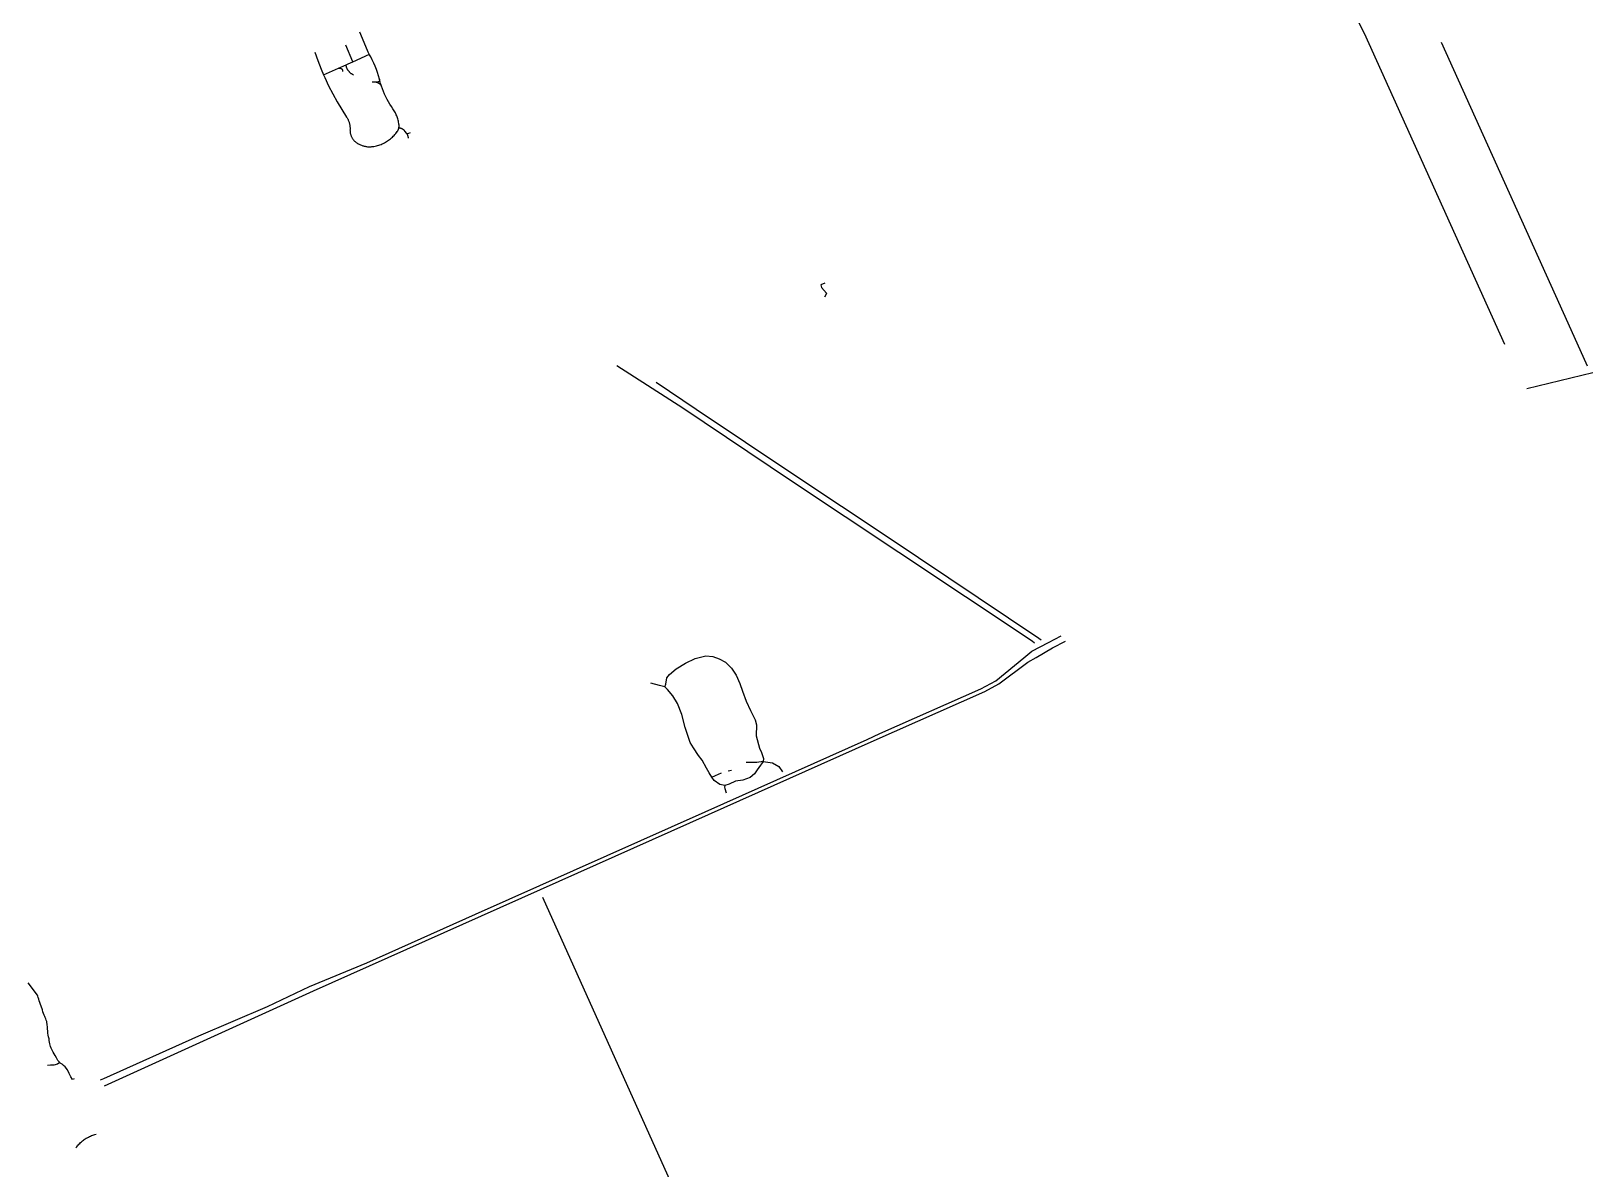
# Model space of a CAD drawing. Header units: inches. Extents: x 327545 to 344127, y 4677187 to 4689491.
# Drawn here: x 330320 to 332534, y 4683436 to 4685050 of the extents above; entities that cross this region are included whole.
import ezdxf

# ---------------------------------------------------------------- set-up
doc = ezdxf.new("R2010")
doc.units = ezdxf.units.IN
doc.header["$MEASUREMENT"] = 0
doc.layers.add('Trails', color=7, linetype='Continuous')

msp = doc.modelspace()

# ---------------------------------------------------------------- linework, layer by layer
at = {"layer": 'Trails'}
for p, q in [((330776.1099, 4685006.2362), (330766.4039, 4685029.5967)), ((332499.0771, 4684635.4627), (332319.8193, 4685033.6607)), ((330776.1099, 4685006.2362), (330799.5689, 4685016.828)), ((330734.7466, 4684987.5605), (330734.786, 4684987.5783)), ((330734.786, 4684987.5783), (330755.7344, 4684997.0365)), ((330755.7344, 4684997.0365), (330766.5576, 4685001.9233)), ((330814.1655, 4684981.3199), (330814.0894, 4684981.677)), ((332526.6639, 4684574.7368), (332499.0771, 4684635.4627)), ((332534.1143, 4684564.8693), (332440.6962, 4684542.6121)), ((331308.2112, 4684000.6032), (331313.0795, 4684001.7674)), ((331408.1939, 4683013.7236), (331045.6658, 4683821.0175))]:
    msp.add_line(p, q, dxfattribs=at)
for points in [[(332409.2243, 4684605.1019), (332210.6799, 4685046.478), (332201.7152, 4685063.819), (332181.4176, 4685087.9939)], [(330814.0894, 4684981.677), (330812.7588, 4684986.3421), (330811.2707, 4684990.9593), (330809.6268, 4684995.5234), (330807.829, 4685000.0291), (330805.8793, 4685004.4712), (330803.7801, 4685008.8446), (330801.5337, 4685013.1443), (330800.7308, 4685014.7309), (330799.8823, 4685016.2937), (330798.9888, 4685017.8311), (330798.0461, 4685020.0753), (330797.17, 4685022.3463), (330785.8851, 4685048.0633)], [(330722.1075, 4685020.1074), (330726.4533, 4685007.9421), (330731.1868, 4684995.9224), (330734.786, 4684987.5783)], [(330766.5576, 4685001.9233), (330769.7877, 4685003.3816), (330776.1099, 4685006.2362)], [(330734.786, 4684987.5783), (330736.3033, 4684984.0606), (330741.7973, 4684972.3689), (330747.6634, 4684960.8594), (330753.8954, 4684949.5438), (330760.4869, 4684938.4338), (330767.4313, 4684927.5408), (330767.9535, 4684926.7202), (330768.4478, 4684925.8825), (330768.9137, 4684925.0287), (330769.3507, 4684924.1597), (330769.7581, 4684923.2764), (330770.1356, 4684922.38), (330770.4828, 4684921.4714), (330770.7992, 4684920.5516), (330771.0846, 4684919.6217), (330771.3385, 4684918.6827), (330771.5606, 4684917.7358), (330771.7508, 4684916.7818), (330771.9089, 4684915.8221), (330772.0345, 4684914.8576), (330772.1277, 4684913.8893), (330772.1883, 4684912.9185), (330772.2161, 4684911.9462), (330772.2113, 4684910.9736), (330772.1693, 4684910.2125), (330772.1538, 4684909.4504), (330772.1648, 4684908.6882), (330772.2023, 4684907.9268), (330772.2662, 4684907.1673), (330772.3566, 4684906.4104), (330772.4732, 4684905.6571), (330772.6159, 4684904.9083), (330772.7846, 4684904.165), (330772.9791, 4684903.4279), (330773.199, 4684902.6981), (330773.4442, 4684901.9763), (330773.7144, 4684901.2636), (330774.0092, 4684900.5606), (330774.3283, 4684899.8684), (330774.6713, 4684899.1876), (330775.0377, 4684898.5192), (330775.4271, 4684897.8639), (330775.8392, 4684897.2226), (330776.2732, 4684896.596), (330776.7288, 4684895.9849), (330777.2054, 4684895.39), (330777.7024, 4684894.812), (330778.2192, 4684894.2517), (330778.7551, 4684893.7097), (330779.3096, 4684893.1866), (330779.882, 4684892.6832), (330780.4715, 4684892.1999), (330781.0775, 4684891.7375), (330781.6991, 4684891.2964), (330782.3358, 4684890.8772), (330782.9866, 4684890.4804), (330783.6509, 4684890.1065), (330784.3277, 4684889.7559), (330785.2914, 4684889.2409), (330786.2721, 4684888.7589), (330787.2686, 4684888.3106), (330788.2798, 4684887.8964), (330789.3045, 4684887.5169), (330790.3415, 4684887.1724), (330791.3896, 4684886.8634), (330792.4476, 4684886.5902), (330793.5142, 4684886.3531), (330794.5884, 4684886.1525), (330795.6687, 4684885.9885), (330796.754, 4684885.8613), (330797.843, 4684885.7712), (330798.9344, 4684885.7181), (330800.027, 4684885.7021), (330801.1195, 4684885.7233), (330802.2106, 4684885.7817), (330803.2991, 4684885.8771), (330804.3838, 4684886.0095), (330806.1077, 4684886.2798), (330807.8214, 4684886.6086), (330809.5229, 4684886.9957), (330811.2103, 4684887.4405), (330812.8815, 4684887.9425), (330814.5346, 4684888.5012), (330816.1677, 4684889.1159), (330817.7789, 4684889.7859), (330819.3664, 4684890.5104), (330820.9282, 4684891.2886), (330822.4626, 4684892.1195), (330823.9678, 4684893.0023), (330825.4421, 4684893.9358), (330826.8837, 4684894.9191), (330828.291, 4684895.9508), (330829.6622, 4684897.03), (330830.9959, 4684898.1552), (330832.2905, 4684899.3252), (330833.5445, 4684900.5387), (330834.7564, 4684901.7942), (330835.9248, 4684903.0902), (330837.0484, 4684904.4253), (330838.1258, 4684905.798), (330839.1558, 4684907.2065), (330839.429, 4684907.6084), (330839.6882, 4684908.0194), (330839.9329, 4684908.4392), (330840.163, 4684908.8673), (330840.3781, 4684909.303), (330840.5781, 4684909.7459), (330840.7626, 4684910.1955), (330840.9314, 4684910.6511), (330841.0843, 4684911.1124), (330841.2212, 4684911.5786), (330841.3419, 4684912.0493), (330841.427, 4684912.43)], [(330755.7344, 4684997.0365), (330755.8755, 4684997.092), (330756.0184, 4684997.1426), (330756.1629, 4684997.1881), (330756.309, 4684997.2286), (330756.4564, 4684997.264), (330756.6049, 4684997.2942), (330756.7545, 4684997.3193), (330756.9047, 4684997.3391), (330757.0556, 4684997.3537), (330757.2069, 4684997.3631), (330757.3584, 4684997.3671), (330757.51, 4684997.3659), (330757.6615, 4684997.3594), (330757.8126, 4684997.3477), (330757.9632, 4684997.3307), (330758.1132, 4684997.3085), (330758.2623, 4684997.281), (330758.4103, 4684997.2484), (330758.5571, 4684997.2107), (330758.7025, 4684997.1679), (330758.8463, 4684997.12), (330758.9884, 4684997.0672), (330759.1286, 4684997.0094), (330759.2667, 4684996.9469), (330759.4025, 4684996.8795), (330759.5358, 4684996.8075), (330759.6666, 4684996.7309), (330759.7947, 4684996.6497), (330759.9198, 4684996.5642), (330760.0419, 4684996.4743), (330760.1608, 4684996.3803), (330760.2764, 4684996.2822), (330760.3884, 4684996.1801), (330760.4969, 4684996.0742), (330760.6016, 4684995.9646), (330760.7024, 4684995.8514), (330760.7992, 4684995.7348), (330760.8919, 4684995.6148), (330760.9804, 4684995.4917), (330761.0645, 4684995.3657), (330761.1442, 4684995.2367), (330761.2194, 4684995.1051), (330761.2899, 4684994.9709), (330761.3558, 4684994.8344), (330761.4168, 4684994.6956), (330761.473, 4684994.5548), (330761.5242, 4684994.4122), (330761.5705, 4684994.2678), (330761.6117, 4684994.1219), (330761.6478, 4684993.9747), (330761.6787, 4684993.8263), (330761.7045, 4684993.6769), (330761.7251, 4684993.5267), (330761.7404, 4684993.3759), (330761.7504, 4684993.2247), (330761.7552, 4684993.0732), (330761.7548, 4684992.9216), (330761.749, 4684992.7701), (330761.738, 4684992.6189), (330761.7217, 4684992.4682), (330761.7002, 4684992.3182)], [(330777.3153, 4684987.4421), (330776.7441, 4684987.7055), (330776.1824, 4684987.9884), (330775.6308, 4684988.2906), (330775.0899, 4684988.6115), (330774.5604, 4684988.9509), (330774.0429, 4684989.3083), (330773.5381, 4684989.6834), (330773.0464, 4684990.0756), (330772.5686, 4684990.4845), (330772.1051, 4684990.9097), (330771.6566, 4684991.3506), (330771.2235, 4684991.8066), (330770.8064, 4684992.2774), (330770.4057, 4684992.7622), (330770.022, 4684993.2605), (330769.6557, 4684993.7718), (330769.3073, 4684994.2954), (330768.977, 4684994.8306), (330768.6655, 4684995.377), (330768.3729, 4684995.9337), (330768.0997, 4684996.5002), (330767.8462, 4684997.0758), (330767.6126, 4684997.6597), (330767.3993, 4684998.2514), (330767.2066, 4684998.8501), (330767.0346, 4684999.455), (330766.8835, 4685000.0656), (330766.7535, 4685000.6809), (330766.6449, 4685001.3004), (330766.5576, 4685001.9233)], [(330803.47, 4684977.6088), (330803.8798, 4684977.6973), (330804.2924, 4684977.7716), (330804.7074, 4684977.8315), (330805.1242, 4684977.8771), (330805.5423, 4684977.9083), (330805.9612, 4684977.925), (330806.3804, 4684977.9272), (330806.7995, 4684977.9149), (330807.2179, 4684977.8881), (330807.6351, 4684977.8469), (330808.0507, 4684977.7913), (330808.4641, 4684977.7214), (330808.8748, 4684977.6372), (330809.2824, 4684977.5389), (330809.6863, 4684977.4265), (330809.7061, 4684977.4206)], [(330814.1655, 4684981.3199), (330814.1819, 4684981.1993), (330814.1946, 4684981.0782), (330814.2031, 4684980.9567), (330814.2073, 4684980.8351), (330814.2073, 4684980.7133), (330814.2031, 4684980.5916), (330814.1946, 4684980.4702), (330814.1819, 4684980.3491), (330814.165, 4684980.2285), (330814.1439, 4684980.1086), (330814.1187, 4684979.9895), (330814.0894, 4684979.8714), (330814.0559, 4684979.7543), (330814.0184, 4684979.6385), (330813.9769, 4684979.524), (330813.9315, 4684979.4111), (330813.8821, 4684979.2998), (330813.8289, 4684979.1903), (330813.7719, 4684979.0827), (330813.7112, 4684978.9772), (330813.6469, 4684978.8738), (330813.5791, 4684978.7727), (330813.5077, 4684978.6741), (330813.433, 4684978.578), (330813.3549, 4684978.4845), (330813.2737, 4684978.3938), (330813.1894, 4684978.3061), (330813.102, 4684978.2212), (330813.0118, 4684978.1395), (330812.9188, 4684978.061), (330812.8231, 4684977.9857), (330812.7248, 4684977.9138), (330812.6241, 4684977.8454), (330812.5211, 4684977.7806), (330812.4159, 4684977.7193), (330812.3086, 4684977.6617), (330812.1994, 4684977.608), (330812.0883, 4684977.558), (330811.9757, 4684977.5119), (330811.8614, 4684977.4698), (330811.7458, 4684977.4317), (330811.6289, 4684977.3976), (330811.5109, 4684977.3676), (330811.392, 4684977.3417), (330811.2722, 4684977.32), (330811.1517, 4684977.3025), (330811.0307, 4684977.2892), (330810.9093, 4684977.28), (330810.7876, 4684977.2751), (330810.6659, 4684977.2745), (330810.5442, 4684977.2781), (330810.4227, 4684977.2859), (330810.3016, 4684977.2979), (330810.1809, 4684977.3141), (330810.0609, 4684977.3345), (330809.9417, 4684977.3591), (330809.8233, 4684977.3878), (330809.7061, 4684977.4206)], [(330809.7061, 4684977.4206), (330810.0861, 4684977.3003), (330810.4813, 4684977.1603), (330810.8714, 4684977.0068), (330811.256, 4684976.8398), (330811.6346, 4684976.6597), (330812.0067, 4684976.4666), (330812.372, 4684976.2607), (330812.7299, 4684976.0424), (330813.08, 4684975.8118), (330813.422, 4684975.5692), (330813.7554, 4684975.315), (330814.0798, 4684975.0494), (330814.3948, 4684974.7728), (330814.7001, 4684974.4854), (330814.9952, 4684974.1876), (330815.2799, 4684973.8799), (330815.5538, 4684973.5624), (330815.8166, 4684973.2357), (330816.0679, 4684972.9001), (330816.3074, 4684972.5561), (330816.535, 4684972.2039), (330816.7502, 4684971.8441), (330816.9528, 4684971.4771)], [(330814.0894, 4684981.677), (330814.1187, 4684981.5588), (330814.144, 4684981.4397), (330814.1655, 4684981.3199)], [(330816.9528, 4684971.4771), (330816.2538, 4684973.4795), (330815.6174, 4684975.5026), (330815.0442, 4684977.5446), (330814.5347, 4684979.6034), (330814.1655, 4684981.3199)], [(330841.427, 4684912.43), (330841.4463, 4684912.524), (330841.5341, 4684913.0019), (330841.6053, 4684913.4826), (330841.6599, 4684913.9654), (330841.6978, 4684914.4499), (330841.7188, 4684914.9354), (330841.7231, 4684915.4213), (330841.7105, 4684915.9071), (330841.6811, 4684916.3921), (330841.635, 4684916.8759), (330841.5721, 4684917.3577), (330841.3669, 4684918.9288), (330841.1082, 4684920.492), (330840.7964, 4684922.0454), (330840.4318, 4684923.5873), (330840.0148, 4684925.1159), (330839.546, 4684926.6293), (330839.0258, 4684928.1259), (330838.4549, 4684929.6039), (330837.834, 4684931.0616), (330837.1637, 4684932.4973), (330836.4448, 4684933.9092), (330835.6783, 4684935.2959), (330834.8649, 4684936.6556), (330834.0056, 4684937.9867), (330833.1015, 4684939.2879), (330830.8365, 4684942.6048), (330828.6841, 4684945.9958), (330826.6465, 4684949.4571), (330824.7261, 4684952.9847), (330822.9251, 4684956.5747), (330821.2454, 4684960.2231), (330819.689, 4684963.9257), (330818.2576, 4684967.6785), (330816.9528, 4684971.4771)], [(330852.8126, 4684904.1743), (330852.8082, 4684904.1809), (330852.538, 4684904.5627), (330850.056, 4684907.8185), (330849.7902, 4684908.1428), (330849.5134, 4684908.4578), (330849.226, 4684908.7631), (330848.9283, 4684909.0585), (330848.6207, 4684909.3434), (330848.3036, 4684909.6177), (330847.9772, 4684909.881), (330847.6421, 4684910.133), (330847.2985, 4684910.3734), (330846.9469, 4684910.6019), (330846.5877, 4684910.8182), (330846.2213, 4684911.0222), (330845.8482, 4684911.2134), (330845.4687, 4684911.3918), (330845.0834, 4684911.5572), (330844.6926, 4684911.7092), (330844.2969, 4684911.8478), (330843.8966, 4684911.9728), (330843.4923, 4684912.0841), (330843.0845, 4684912.1814), (330842.6735, 4684912.2648), (330842.26, 4684912.334), (330841.8443, 4684912.3891), (330841.427, 4684912.43)], [(330852.8126, 4684904.1743), (330855.4789, 4684904.9398), (330857.8441, 4684905.8382)], [(330855.0732, 4684898.1044), (330855.0114, 4684898.5681), (330854.9338, 4684899.0293), (330854.8402, 4684899.4876), (330854.7309, 4684899.9423), (330854.6059, 4684900.393), (330854.4654, 4684900.8392), (330854.3097, 4684901.2802), (330854.1388, 4684901.7156), (330853.9529, 4684902.1448), (330853.7524, 4684902.5673), (330853.5374, 4684902.9827), (330853.3082, 4684903.3904), (330853.065, 4684903.7899), (330852.8126, 4684904.1743)], [(331445.4154, 4684692.0422), (331439.643, 4684689.9008), (331440.6672, 4684686.0836), (331447.6498, 4684678.263), (331446.9981, 4684675.563), (331444.9699, 4684672.3651)], [(331150.6301, 4684575.6385), (331243.9857, 4684515.4199), (331397.9001, 4684412.1262), (331550.3105, 4684310.6544), (331739.1472, 4684184.8005), (331742.8215, 4684182.3336)], [(331206.4283, 4684552.0293), (331263.1047, 4684513.5671), (331402.9955, 4684420.1894), (331535.3615, 4684331.8774), (331748.5632, 4684188.8433), (331752.2145, 4684186.4621)], [(330418.261, 4683562.1985), (330423.2881, 4683564.1168), (330557.9613, 4683624.7726), (330655.3282, 4683666.3123), (330714.5685, 4683694.9105), (330795.8222, 4683728.4895), (330950.0746, 4683797.2813), (331275.645, 4683942.6701), (331505.5684, 4684045.0641), (331523.5601, 4684053.6631), (331666.5677, 4684116.7663), (331687.6021, 4684128.2757), (331727.3267, 4684160.9855), (331739.0637, 4684170.4768), (331762.5164, 4684182.7343), (331780.645, 4684192.1508)], [(330424.1877, 4683553.6227), (330429.1884, 4683556.3215), (330720.5216, 4683688.6928), (331280.3255, 4683938.7119), (331510.9726, 4684041.727), (331672.3198, 4684113.0165), (331692.0048, 4684123.8115), (331733.2799, 4684154.7678), (331745.0274, 4684161.2766), (331768.205, 4684174.9291), (331786.3335, 4684184.3455)], [(331218.46, 4684119.956), (331219.9595, 4684123.7219), (331221.4762, 4684132.7354), (331225.2948, 4684137.0205), (331234.8199, 4684145.2226), (331248.049, 4684153.1602), (331261.5428, 4684159.7748), (331276.4268, 4684163.5938), (331286.6783, 4684162.5617), (331295.4625, 4684159.6513), (331304.6181, 4684154.8957), (331313.0879, 4684146.4322), (331319.5267, 4684136.4995), (331324.99, 4684124.6204), (331328.6942, 4684113.7195), (331333.9859, 4684099.2203), (331339.8464, 4684086.0176), (331346.5139, 4684073.0398), (331348.6967, 4684066.0547), (331348.1887, 4684050.2326), (331352.7396, 4684032.7701), (331355.3821, 4684026.5314), (331358.319, 4684018.1177), (331357.8441, 4684014.0803)], [(331218.46, 4684119.956), (331210.9987, 4684121.7022), (331198.7749, 4684125.1154)], [(331285.3368, 4683991.5715), (331281.4838, 4683997.7182), (331277.4357, 4684004.4651), (331271.2268, 4684015.8687), (331266.0285, 4684022.5701), (331259.3205, 4684033.2651), (331254.558, 4684040.938), (331250.9861, 4684050.5953), (331247.4143, 4684062.1047), (331242.8502, 4684080.2949), (331236.6325, 4684096.1699), (331229.89, 4684106.8591), (331222.1906, 4684115.9872), (331218.46, 4684119.956)], [(331357.8441, 4684014.0803), (331351.9128, 4684005.4937), (331349.3439, 4684001.8277), (331345.5412, 4683996.2804), (331339.5435, 4683991.2723), (331328.8824, 4683987.2248), (331318.6408, 4683985.7667), (331309.5876, 4683981.6774), (331303.6924, 4683979.8952)], [(331357.8441, 4684014.0803), (331349.0629, 4684012.4566), (331333.6112, 4684012.3507)], [(331357.8441, 4684014.0803), (331370.943, 4684011.815), (331380.2006, 4684006.7941), (331385.1247, 4683999.2209)], [(331285.3368, 4683991.5715), (331290.537, 4683993.8299), (331299.0037, 4683997.7457)], [(331303.6924, 4683979.8952), (331296.3755, 4683981.1685), (331288.2402, 4683986.9397), (331285.3368, 4683991.5715)], [(331303.6924, 4683979.8952), (331303.064, 4683977.4478), (331303.6262, 4683975.6288), (331305.5039, 4683969.4096)], [(330360.7542, 4683586.745), (330359.2502, 4683588.3243), (330357.9802, 4683589.9118), (330356.9747, 4683591.658), (330356.1281, 4683593.6159), (330354.1702, 4683596.8968), (330352.5827, 4683599.0664), (330351.2068, 4683601.7122), (330349.6722, 4683604.6226), (330348.4022, 4683607.3743), (330347.4497, 4683609.5968), (330346.4972, 4683613.3539), (330345.831, 4683618.2487), (330345.4659, 4683620.7411), (330344.9103, 4683623.424), (330344.307, 4683625.9163), (330343.9319, 4683628.4342), (330343.7831, 4683631.5996), (330343.5133, 4683634.5682), (330343.2434, 4683637.8702), (330343.0052, 4683639.7467), (330342.8306, 4683641.3659), (330342.5449, 4683643.7948), (330342.275, 4683645.0172), (330341.8903, 4683646.1879), (330341.6082, 4683647.1762), (330341.0685, 4683649.0177), (330340.1795, 4683650.7481), (330339.4757, 4683652.0144), (330338.5827, 4683654.098), (330337.6898, 4683656.3801), (330336.8629, 4683658.7944), (330336.155, 4683661.4749), (330335.54, 4683663.2923), (330334.5478, 4683665.5413), (330332.795, 4683670.5684), (330332.2327, 4683672.1559), (330331.472, 4683674.5041), (330330.8437, 4683676.9515), (330330.1822, 4683679.2004), (330329.6861, 4683680.8541), (330329.0577, 4683682.67), (330315.7293, 4683699.9702)], [(330360.7542, 4683586.745), (330357.3386, 4683584.4018), (330352.4415, 4683583.1957), (330347.7055, 4683583.0634), (330343.3728, 4683582.5995)], [(330381.3165, 4683563.7709), (330378.6706, 4683562.6596), (330376.4481, 4683566.6813), (330373.8552, 4683571.338), (330371.4739, 4683576.418), (330368.2989, 4683580.6513), (330366.1823, 4683582.8738), (330363.8539, 4683584.4613), (330361.3668, 4683586.1018), (330360.7542, 4683586.745)], [(330383.6505, 4683465.859), (330384.6405, 4683467.212), (330385.6764, 4683468.5302), (330386.7569, 4683469.8122), (330387.8808, 4683471.0562), (330389.0467, 4683472.261), (330390.2532, 4683473.425), (330391.499, 4683474.547), (330392.7826, 4683475.6255), (330394.1025, 4683476.6594), (330395.457, 4683477.6473), (330396.8446, 4683478.5882), (330398.2638, 4683479.4809), (330399.7127, 4683480.3243), (330401.1897, 4683481.1176), (330402.6931, 4683481.8596), (330404.221, 4683482.5497), (330405.7717, 4683483.1869), (330407.3434, 4683483.7705), (330408.9342, 4683484.2998), (330410.5422, 4683484.7742), (330412.1656, 4683485.1932)]]:
    msp.add_lwpolyline(points, dxfattribs=at)

doc.saveas('drawing.dxf')
